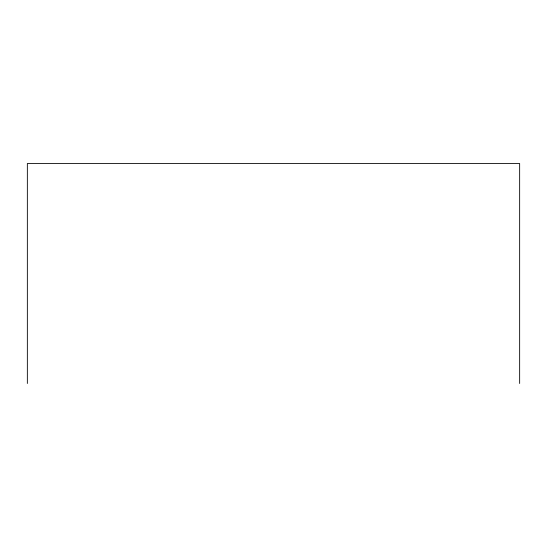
<?xml version="1.0" encoding="UTF-8"?>
<svg xmlns="http://www.w3.org/2000/svg" width="547" height="547" viewBox="0 0 547 547"><rect width="100%" height="100%" fill="white"/><g stroke="black" fill="none" stroke-linecap="round" stroke-linejoin="round"><path stroke-width="0.82" d="M519.65 383.488L519.65 163.512L27.35 163.512L27.35 383.488"/></g></svg>
